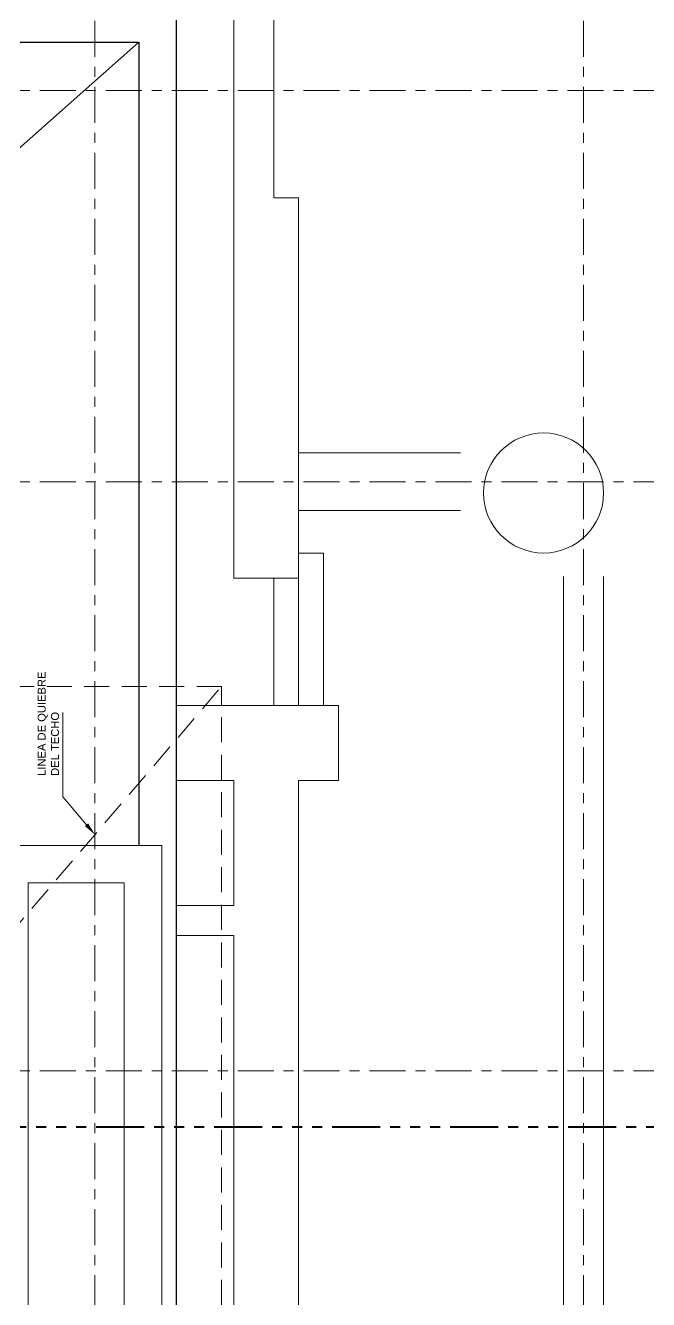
# Model space of a CAD drawing. Header units: millimetres. Extents: x -1459 to -1413, y -119 to 301.
# Drawn here: x -1436.51 to -1430.28, y 54.21 to 66.95 of the extents above; entities that cross this region are included whole.
import ezdxf

# ---------------------------------------------------------------- set-up
doc = ezdxf.new("R2010")
doc.units = ezdxf.units.MM
for name, pattern in [('ACAD_ISO06W100', [36, 24, -3, 0, -3, 0, -3, 0, -3]), ('ACAD_ISO10W100', [18, 12, -3, 0, -3]), ('RAYITAS', [0.375, 0.25, -0.125])]:
    doc.linetypes.add(name, pattern=pattern)
doc.layers.get('0').update_dxf_attribs({"lineweight": 0})
for name, color, linetype, lineweight in [('CORTE PLUMA 5', 5, 'Continuous', 40), ('EJES', 2, 'ACAD_ISO10W100', 13), ('GRADAS CAMBIO NIVEL', 3, 'Continuous', 15), ('MURO VISTO', 6, 'Continuous', 18), ('PLUMA 4', 8, 'Continuous', 30), ('PROYECCIONES', 40, 'RAYITAS', 13), ('TEXTOS', 30, 'Continuous', 5)]:
    doc.layers.add(name, color=color, linetype=linetype, lineweight=lineweight)
doc.styles.add('Arial', font='arial.ttf')

# ---------------------------------------------------------------- blocks, each defined once
blk = doc.blocks.new('FLEC')
at = {"layer": 'TEXTOS', "extrusion": (0, 0, -1)}
for p, q in [((203.6113339161946, -47.25434649674867), (203.8886000906174, -47.01633139393766)), ((203.8886000906174, -47.01633139393766), (204.7339504256457, -47.01633139393812))]:
    blk.add_line(p, q, dxfattribs=at)
blk.add_solid([(-203.5972211905294, -47.23790644143423), (-203.5126935843078, -47.33902285074009), (-203.6254466418599, -47.2707865520631)], dxfattribs=at)

msp = doc.modelspace()

# ---------------------------------------------------------------- linework, layer by layer
at = {"layer": 'CORTE PLUMA 5', "linetype": 'ACAD_ISO06W100', "lineweight": 40, "ltscale": 0.02}
msp.add_line((-1453.503038981919, 55.93797944585103), (-1425.428038981923, 55.93797944585103), dxfattribs=at)
at = {"layer": 'EJES', "ltscale": 0.03}
for p, q in [((-1435.81553898193, 29.6754794458511), (-1435.81553898193, 81.60047944585105)), ((-1430.928038981923, 29.6754794458511), (-1430.928038981923, 81.60047944585105)), ((-1427.428038981923, 66.30047944585144), (-1451.503038981919, 66.30047944585166)), ((-1427.428038981923, 62.38797944585073), (-1451.503038981919, 62.38797944585619)), ((-1427.428038981924, 56.50049543652742), (-1451.503038981919, 56.50049543652764))]:
    msp.add_line(p, q, dxfattribs=at)
at = {"layer": 'GRADAS CAMBIO NIVEL'}
for p, q in [((-1434.028038981923, 61.42547944585201), (-1434.028038981923, 60.15047944585191)), ((-1433.778038981924, 61.42547944585201), (-1433.778038981924, 60.15047944585191))]:
    msp.add_line(p, q, dxfattribs=at)
msp.add_lwpolyline([(-1433.528038981924, 60.15047944585191), (-1433.528038981924, 61.67547944585166), (-1433.780998941101, 61.67547944585166)], dxfattribs=at)
at = {"layer": 'MURO VISTO'}
for p, q in [((-1434.028038981923, 65.22547944585241), (-1434.028038981923, 77.60047944585196)), ((-1434.428038981924, 67.72310067492216), (-1434.428038981924, 61.42547944585201)), ((-1434.028038981923, 65.22547944585241), (-1433.780998941101, 65.22547944585241)), ((-1433.780998941101, 65.22547944585241), (-1433.780998941101, 61.42547944585201)), ((-1432.158038981931, 62.67547944585223), (-1433.780998941101, 62.67547944585223)), ((-1432.15803898193, 62.10047944585219), (-1433.780998941101, 62.10047944585219)), ((-1433.780998941101, 61.42547944585201), (-1434.4309989411, 61.42547944585201)), ((-1431.128038981923, 40.1754794458511), (-1431.128038981923, 61.44086428792954)), ((-1430.728038981924, 40.1754794458511), (-1430.728038981924, 61.44086428792954)), ((-1433.379447854152, 60.15047944585191), (-1435.003038981923, 60.15047944585191)), ((-1433.379447854151, 59.40047944585248), (-1433.379447854152, 60.15047944585191)), ((-1435.003038981923, 59.40047944585191), (-1434.428038981923, 59.40047944585191)), ((-1434.428038981923, 58.15047944585191), (-1434.428038981923, 59.40047944585191)), ((-1433.779447838661, 59.40047944585191), (-1433.379447854151, 59.40047944585191)), ((-1433.779447838661, 59.40047944585214, -0.2024999635804375), (-1433.77944783866, 42.20047944585073, -0.2024999635804375)), ((-1435.523235529119, 58.3776540019322), (-1436.482778799108, 58.3776540019322)), ((-1436.482778799108, 58.3776540019322), (-1436.482778799108, 51.64929537759153)), ((-1435.523235529119, 51.64929537759153), (-1435.523235529119, 58.3776540019322)), ((-1434.428038981923, 58.15047944585191), (-1435.003038981924, 58.15047944585191)), ((-1435.003038981923, 57.85047944585276), (-1434.428038981923, 57.85047944585321)), ((-1434.428038981923, 43.75047944585057), (-1434.428038981923, 57.8504794458531))]:
    msp.add_line(p, q, dxfattribs=at)
for points in [[(-1439.278497206509, 58.7526540019322), (-1435.148235529119, 58.75265400193288)], [(-1435.148235529119, 58.75265400193265), (-1435.148235529119, 51.27429537759153), (-1437.828496386154, 51.27429537759153)]]:
    msp.add_lwpolyline(points, dxfattribs=at)
msp.add_circle((-1431.328038981924, 62.27547944585203), 0.6000000000001364, dxfattribs=at)
at = {"layer": 'PLUMA 4'}
for p, q in [((-1435.003038981923, 67.11508752628433), (-1435.003038981923, 34.91864369933043)), ((-1442.928038981935, 66.78300921303011), (-1435.378038981923, 66.78300921303114)), ((-1435.378038981923, 66.78300921303148), (-1439.15303898193, 63.4400875262838)), ((-1435.378038981923, 66.78300921303114), (-1435.378038981923, 58.75265400193254))]:
    msp.add_line(p, q, dxfattribs=at)
at = {"layer": 'PROYECCIONES'}
for p, q in [((-1434.548235324567, 60.34248419969728), (-1440.152337961768, 60.34248467823247)), ((-1439.128235656752, 54.98748420194212), (-1434.54823601982, 60.34248459290254)), ((-1434.54823601982, 49.65847429880202), (-1434.548235253577, 60.3424845929022))]:
    msp.add_line(p, q, dxfattribs=at)

# ---------------------------------------------------------------- block references
at = {"rotation": 90}
msp.add_blockref('FLEC', (-1483.15456183267, -144.651957549383), dxfattribs=at)

# ---------------------------------------------------------------- texts
at = {"layer": 'TEXTOS', "insert": (-1436.281599351279, 59.4474784271041), "char_height": 0.08, "width": 1.139672128395067, "attachment_point": 4, "rotation": 90, "style": 'Arial'}
msp.add_mtext('LINEA DE QUIEBRE\\PDEL TECHO', dxfattribs=at)

doc.saveas('drawing.dxf')
